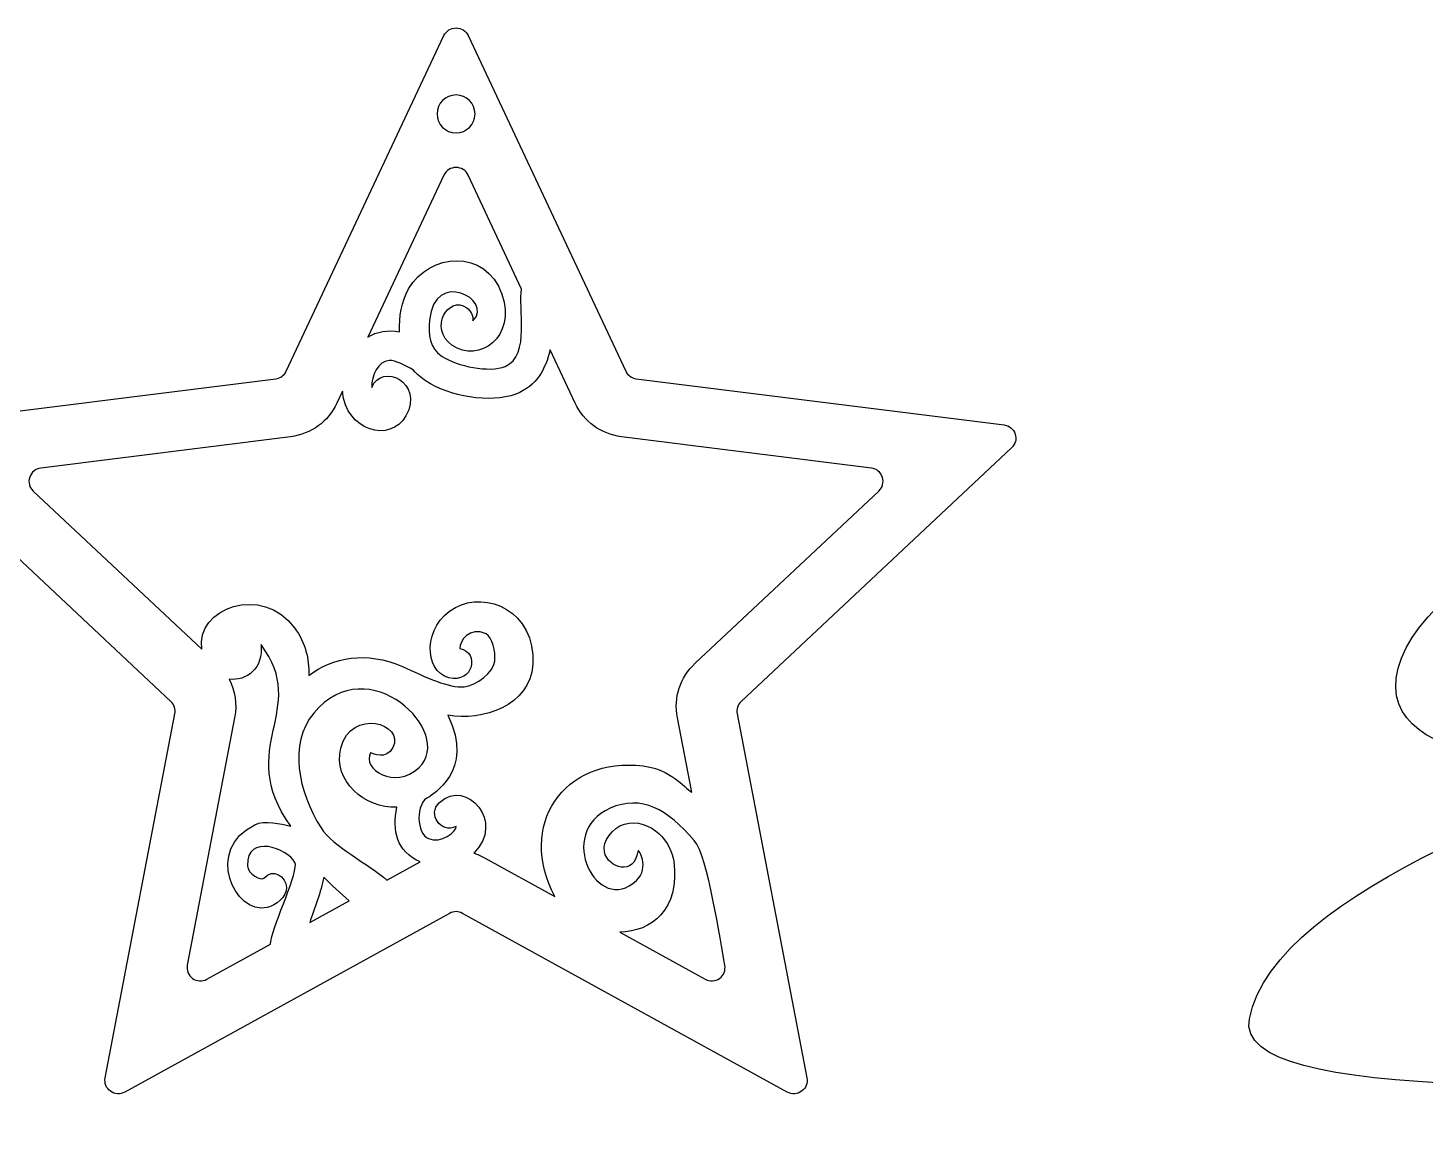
# Model space of a CAD drawing. Header units: centimetres. Extents: x 1 to 127, y -92 to 6.
# Drawn here: x 62.41 to 75.52, y -34.45 to -24.12 of the extents above; entities that cross this region are included whole.
import ezdxf

# ---------------------------------------------------------------- set-up
doc = ezdxf.new("R2010")
doc.units = ezdxf.units.CM
doc.header["$MEASUREMENT"] = 0
doc.layers.add('layer 1', color=7, linetype='Continuous')

msp = doc.modelspace()

# ---------------------------------------------------------------- linework, layer by layer
at = {"layer": 'layer 1', "color": 250}
for points, knots in [([(63.78951, -30.55351), (63.78951, -30.55351), (63.13568, -33.96954), (63.13568, -33.96954), (63.13568, -33.96954), (63.12634, -34.01834), (63.14486, -34.06522), (63.18508, -34.09443), (63.18508, -34.09443), (63.22528, -34.12366), (63.27559, -34.12679), (63.31914, -34.10283), (63.31914, -34.10283), (63.31914, -34.10283), (66.36593, -32.42542), (66.36593, -32.42542), (66.36593, -32.42542), (66.40468, -32.40409), (66.44806, -32.40409), (66.48679, -32.42542), (66.48679, -32.42542), (66.48679, -32.42542), (69.5336, -34.10283), (69.5336, -34.10283), (69.5336, -34.10283), (69.57714, -34.12679), (69.62744, -34.12366), (69.66764, -34.09443), (69.66764, -34.09443), (69.70786, -34.06522), (69.72638, -34.01834), (69.71704, -33.96954), (69.71704, -33.96954), (69.71704, -33.96954), (69.06321, -30.55351), (69.06321, -30.55351), (69.06321, -30.55351), (69.05491, -30.51009), (69.06831, -30.46883), (69.10056, -30.43858), (69.10056, -30.43858), (69.10056, -30.43858), (71.6374, -28.05926), (71.6374, -28.05926), (71.6374, -28.05926), (71.67366, -28.02526), (71.68622, -27.97646), (71.67086, -27.92918), (71.67086, -27.92918), (71.65549, -27.88191), (71.61666, -27.8498), (71.56733, -27.84361), (71.56733, -27.84361), (71.56733, -27.84361), (68.11644, -27.4098), (68.11644, -27.4098), (68.11644, -27.4098), (68.07257, -27.40429), (68.03748, -27.37879), (68.01869, -27.33877), (68.01869, -27.33877), (68.01869, -27.33877), (66.53975, -24.19083), (66.53975, -24.19083), (66.53975, -24.19083), (66.51861, -24.14584), (66.47606, -24.11882), (66.42637, -24.11882), (66.42637, -24.11882), (66.37666, -24.11882), (66.33411, -24.14584), (66.31297, -24.19083), (66.31297, -24.19083), (66.31297, -24.19083), (64.83404, -27.33877), (64.83404, -27.33877), (64.83404, -27.33877), (64.81524, -27.37879), (64.78015, -27.40429), (64.73629, -27.4098), (64.73629, -27.4098), (64.73629, -27.4098), (61.2854, -27.84361), (61.2854, -27.84361), (61.2854, -27.84361), (61.23608, -27.8498), (61.19723, -27.88191), (61.18187, -27.92918), (61.18187, -27.92918), (61.1665, -27.97646), (61.17906, -28.02526), (61.21532, -28.05926), (61.21532, -28.05926), (61.21532, -28.05926), (63.75217, -30.43858), (63.75217, -30.43858), (63.75217, -30.43858), (63.78441, -30.46883), (63.79781, -30.51009), (63.78951, -30.55351)], [0, 0, 0, 0, 0.03846154, 0.03846154, 0.03846154, 0.03846154, 0.07692308, 0.07692308, 0.07692308, 0.07692308, 0.11538462, 0.11538462, 0.11538462, 0.11538462, 0.15384615, 0.15384615, 0.15384615, 0.15384615, 0.19230769, 0.19230769, 0.19230769, 0.19230769, 0.23076923, 0.23076923, 0.23076923, 0.23076923, 0.26923077, 0.26923077, 0.26923077, 0.26923077, 0.30769231, 0.30769231, 0.30769231, 0.30769231, 0.34615385, 0.34615385, 0.34615385, 0.34615385, 0.38461538, 0.38461538, 0.38461538, 0.38461538, 0.42307692, 0.42307692, 0.42307692, 0.42307692, 0.46153846, 0.46153846, 0.46153846, 0.46153846, 0.5, 0.5, 0.5, 0.5, 0.53846154, 0.53846154, 0.53846154, 0.53846154, 0.57692308, 0.57692308, 0.57692308, 0.57692308, 0.61538462, 0.61538462, 0.61538462, 0.61538462, 0.65384615, 0.65384615, 0.65384615, 0.65384615, 0.69230769, 0.69230769, 0.69230769, 0.69230769, 0.73076923, 0.73076923, 0.73076923, 0.73076923, 0.76923077, 0.76923077, 0.76923077, 0.76923077, 0.80769231, 0.80769231, 0.80769231, 0.80769231, 0.84615385, 0.84615385, 0.84615385, 0.84615385, 0.88461538, 0.88461538, 0.88461538, 0.88461538, 0.92307692, 0.92307692, 0.92307692, 0.92307692, 1, 1, 1, 1]), ([(77.83548, -30.91455), (77.05975, -31.23778), (74.09381, -32.18738), (73.86766, -33.41553), (73.86766, -33.41553), (73.71857, -34.22533), (77.20682, -34.03605), (80.61432, -34.03728), (80.61432, -34.03728), (83.9233, -34.03849), (87.17831, -34.44922), (86.98791, -33.41553), (86.98791, -33.41553), (86.79751, -32.38186), (83.93539, -31.23778), (83.15966, -30.91455), (83.15966, -30.91455), (83.8546, -31.07618), (85.99151, -31.14395), (85.73295, -30.1258), (85.73295, -30.1258), (85.47438, -29.10764), (82.55795, -27.9397), (82.07312, -27.9074), (82.07312, -27.9074), (82.7034, -27.92356), (84.4787, -27.92131), (83.97772, -26.74157), (83.97772, -26.74157), (83.47674, -25.56182), (81.84085, -24.71176), (80.45753, -24.11882), (80.45753, -24.11882), (79.07423, -24.71176), (77.31148, -25.56182), (76.8105, -26.74157), (76.8105, -26.74157), (76.30952, -27.92131), (78.08483, -27.92356), (78.7151, -27.9074), (78.7151, -27.9074), (78.23026, -27.9397), (75.52076, -29.10764), (75.26219, -30.1258), (75.26219, -30.1258), (75.00362, -31.14395), (77.14054, -31.07618), (77.83548, -30.91455)], [0, 0, 0, 0, 0.07692308, 0.07692308, 0.07692308, 0.07692308, 0.15384615, 0.15384615, 0.15384615, 0.15384615, 0.23076923, 0.23076923, 0.23076923, 0.23076923, 0.30769231, 0.30769231, 0.30769231, 0.30769231, 0.38461538, 0.38461538, 0.38461538, 0.38461538, 0.46153846, 0.46153846, 0.46153846, 0.46153846, 0.53846154, 0.53846154, 0.53846154, 0.53846154, 0.61538462, 0.61538462, 0.61538462, 0.61538462, 0.69230769, 0.69230769, 0.69230769, 0.69230769, 0.76923077, 0.76923077, 0.76923077, 0.76923077, 0.84615385, 0.84615385, 0.84615385, 0.84615385, 1, 1, 1, 1]), ([(66.42637, -25.10353), (66.32806, -25.10353), (66.24836, -25.02385), (66.24836, -24.92554), (66.24836, -24.92554), (66.24836, -24.82723), (66.32806, -24.74755), (66.42637, -24.74755), (66.42637, -24.74755), (66.52467, -24.74755), (66.60436, -24.82723), (66.60436, -24.92554), (66.60436, -24.92554), (66.60436, -25.02385), (66.52467, -25.10353), (66.42637, -25.10353)], [0, 0, 0, 0, 0.2, 0.2, 0.2, 0.2, 0.4, 0.4, 0.4, 0.4, 0.6, 0.6, 0.6, 0.6, 1, 1, 1, 1]), ([(65.89721, -26.97104), (65.78668, -26.94742), (65.68439, -26.96818), (65.5993, -27.01923), (65.5993, -27.01923), (65.5993, -27.01923), (66.31297, -25.50017), (66.31297, -25.50017), (66.31297, -25.50017), (66.33411, -25.45518), (66.37666, -25.42816), (66.42637, -25.42816), (66.42637, -25.42816), (66.47606, -25.42816), (66.51863, -25.45518), (66.53975, -25.50017), (66.53975, -25.50017), (66.53975, -25.50017), (67.04191, -26.56905), (67.04191, -26.56905), (67.04191, -26.56905), (67.00415, -26.73231), (67.12903, -27.19481), (66.88843, -27.29377), (66.88843, -27.29377), (66.73583, -27.35653), (66.43523, -27.29213), (66.29784, -27.20158), (66.29784, -27.20158), (66.17375, -27.1198), (66.16693, -26.99813), (66.17827, -26.86026), (66.17827, -26.86026), (66.21855, -26.37137), (66.78755, -26.67082), (66.58497, -26.86526), (66.58497, -26.86526), (66.5875, -26.81902), (66.56685, -26.77253), (66.52617, -26.74391), (66.52617, -26.74391), (66.35293, -26.62203), (66.16838, -26.94102), (66.38798, -27.09544), (66.38798, -27.09544), (66.63843, -27.27159), (66.99646, -27.01715), (66.85606, -26.61724), (66.85606, -26.61724), (66.70403, -26.18425), (66.17634, -26.23045), (65.98102, -26.56744), (65.98102, -26.56744), (65.91325, -26.68436), (65.89188, -26.82927), (65.89721, -26.97104)], [0, 0, 0, 0, 0.06666667, 0.06666667, 0.06666667, 0.06666667, 0.13333333, 0.13333333, 0.13333333, 0.13333333, 0.2, 0.2, 0.2, 0.2, 0.26666667, 0.26666667, 0.26666667, 0.26666667, 0.33333333, 0.33333333, 0.33333333, 0.33333333, 0.4, 0.4, 0.4, 0.4, 0.46666667, 0.46666667, 0.46666667, 0.46666667, 0.53333333, 0.53333333, 0.53333333, 0.53333333, 0.6, 0.6, 0.6, 0.6, 0.66666667, 0.66666667, 0.66666667, 0.66666667, 0.73333333, 0.73333333, 0.73333333, 0.73333333, 0.8, 0.8, 0.8, 0.8, 0.86666667, 0.86666667, 0.86666667, 0.86666667, 1, 1, 1, 1]), ([(65.04469, -30.193), (65.04837, -30.03995), (65.01649, -29.89111), (64.91243, -29.74737), (64.91243, -29.74737), (64.61224, -29.33268), (63.9768, -29.56188), (64.04342, -29.94845), (64.04342, -29.94845), (64.04342, -29.94845), (62.46058, -28.46387), (62.46058, -28.46387), (62.46058, -28.46387), (62.42432, -28.42987), (62.41178, -28.38107), (62.42713, -28.3338), (62.42713, -28.3338), (62.44248, -28.28652), (62.48133, -28.2544), (62.53064, -28.24821), (62.53064, -28.24821), (62.53064, -28.24821), (64.87416, -27.95362), (64.87416, -27.95362), (64.87416, -27.95362), (65.06912, -27.9291), (65.22508, -27.81578), (65.30864, -27.63795), (65.30864, -27.63795), (65.30864, -27.63795), (65.36094, -27.52665), (65.36094, -27.52665), (65.36094, -27.52665), (65.3949, -27.90304), (65.81096, -28.01596), (65.95649, -27.75891), (65.95649, -27.75891), (66.13539, -27.44301), (65.7225, -27.25257), (65.6364, -27.49257), (65.6364, -27.49257), (65.63016, -27.37764), (65.697, -27.24467), (65.80002, -27.23911), (65.80002, -27.23911), (65.85897, -27.23592), (65.94177, -27.28093), (66.02643, -27.32974), (66.02643, -27.32974), (66.0585, -27.36696), (66.09776, -27.40167), (66.14559, -27.43319), (66.14559, -27.43319), (66.35712, -27.57263), (66.74689, -27.64578), (66.9874, -27.55367), (66.9874, -27.55367), (67.18665, -27.47735), (67.26339, -27.31854), (67.30987, -27.13939), (67.30987, -27.13939), (67.30987, -27.13939), (67.54409, -27.63795), (67.54409, -27.63795), (67.54409, -27.63795), (67.62765, -27.81578), (67.78361, -27.9291), (67.97857, -27.95362), (67.97857, -27.95362), (67.97857, -27.95362), (70.32208, -28.24821), (70.32208, -28.24821), (70.32208, -28.24821), (70.3714, -28.2544), (70.41025, -28.28652), (70.4256, -28.3338), (70.4256, -28.3338), (70.44094, -28.38107), (70.4284, -28.42987), (70.39214, -28.46387), (70.39214, -28.46387), (70.39214, -28.46387), (68.66938, -30.07967), (68.66938, -30.07967), (68.66938, -30.07967), (68.52605, -30.21409), (68.46648, -30.39743), (68.50342, -30.59043), (68.50342, -30.59043), (68.50342, -30.59043), (68.63705, -31.28865), (68.63705, -31.28865), (68.63705, -31.28865), (68.56272, -31.2403), (68.44158, -31.07579), (68.18328, -31.04306), (68.18328, -31.04306), (67.43364, -30.94808), (66.99522, -31.60779), (67.35466, -32.26764), (67.35466, -32.26764), (67.35466, -32.26764), (66.69489, -31.90441), (66.69489, -31.90441), (66.69489, -31.90441), (66.66171, -31.88616), (66.62777, -31.87143), (66.59336, -31.86021), (66.59336, -31.86021), (66.88955, -31.57719), (66.52675, -31.15113), (66.27135, -31.38479), (66.27135, -31.38479), (66.15368, -31.49243), (66.28383, -31.68146), (66.42611, -31.6113), (66.42611, -31.6113), (66.43878, -31.65406), (66.28168, -31.77898), (66.16734, -31.72181), (66.16734, -31.72181), (66.05812, -31.68877), (66.037, -31.38241), (66.17668, -31.33113), (66.17668, -31.33113), (66.18457, -31.32029), (66.61075, -31.09556), (66.34887, -30.566), (66.34887, -30.566), (66.67074, -30.62656), (67.12186, -30.47974), (67.14542, -30.09215), (67.14542, -30.09215), (67.17653, -29.58051), (66.70391, -29.4009), (66.42148, -29.55543), (66.42148, -29.55543), (66.10448, -29.7289), (66.12744, -30.15539), (66.35762, -30.21447), (66.35762, -30.21447), (66.58873, -30.27379), (66.6516, -29.97591), (66.46088, -29.94025), (66.46088, -29.94025), (66.45837, -29.87649), (66.5529, -29.72505), (66.70895, -29.8044), (66.70895, -29.8044), (66.76481, -29.83281), (66.79985, -29.97254), (66.78942, -30.05845), (66.78942, -30.05845), (66.77656, -30.1642), (66.61994, -30.29024), (66.50145, -30.30016), (66.50145, -30.30016), (66.36349, -30.31168), (66.14688, -30.21479), (65.92385, -30.10906), (65.92385, -30.10906), (65.5829, -29.96378), (65.2719, -30.02169), (65.04469, -30.193)], [0, 0, 0, 0, 0.02380952, 0.02380952, 0.02380952, 0.02380952, 0.04761905, 0.04761905, 0.04761905, 0.04761905, 0.07142857, 0.07142857, 0.07142857, 0.07142857, 0.0952381, 0.0952381, 0.0952381, 0.0952381, 0.11904762, 0.11904762, 0.11904762, 0.11904762, 0.14285714, 0.14285714, 0.14285714, 0.14285714, 0.16666667, 0.16666667, 0.16666667, 0.16666667, 0.19047619, 0.19047619, 0.19047619, 0.19047619, 0.21428571, 0.21428571, 0.21428571, 0.21428571, 0.23809524, 0.23809524, 0.23809524, 0.23809524, 0.26190476, 0.26190476, 0.26190476, 0.26190476, 0.28571429, 0.28571429, 0.28571429, 0.28571429, 0.30952381, 0.30952381, 0.30952381, 0.30952381, 0.33333333, 0.33333333, 0.33333333, 0.33333333, 0.35714286, 0.35714286, 0.35714286, 0.35714286, 0.38095238, 0.38095238, 0.38095238, 0.38095238, 0.4047619, 0.4047619, 0.4047619, 0.4047619, 0.42857143, 0.42857143, 0.42857143, 0.42857143, 0.45238095, 0.45238095, 0.45238095, 0.45238095, 0.47619048, 0.47619048, 0.47619048, 0.47619048, 0.5, 0.5, 0.5, 0.5, 0.52380952, 0.52380952, 0.52380952, 0.52380952, 0.54761905, 0.54761905, 0.54761905, 0.54761905, 0.57142857, 0.57142857, 0.57142857, 0.57142857, 0.5952381, 0.5952381, 0.5952381, 0.5952381, 0.61904762, 0.61904762, 0.61904762, 0.61904762, 0.64285714, 0.64285714, 0.64285714, 0.64285714, 0.66666667, 0.66666667, 0.66666667, 0.66666667, 0.69047619, 0.69047619, 0.69047619, 0.69047619, 0.71428571, 0.71428571, 0.71428571, 0.71428571, 0.73809524, 0.73809524, 0.73809524, 0.73809524, 0.76190476, 0.76190476, 0.76190476, 0.76190476, 0.78571429, 0.78571429, 0.78571429, 0.78571429, 0.80952381, 0.80952381, 0.80952381, 0.80952381, 0.83333333, 0.83333333, 0.83333333, 0.83333333, 0.85714286, 0.85714286, 0.85714286, 0.85714286, 0.88095238, 0.88095238, 0.88095238, 0.88095238, 0.9047619, 0.9047619, 0.9047619, 0.9047619, 0.92857143, 0.92857143, 0.92857143, 0.92857143, 0.95238095, 0.95238095, 0.95238095, 0.95238095, 1, 1, 1, 1]), ([(63.90529, -32.91026), (63.90529, -32.91026), (64.3493, -30.59043), (64.3493, -30.59043), (64.3493, -30.59043), (64.37406, -30.4611), (64.35548, -30.33612), (64.2974, -30.22728), (64.2974, -30.22728), (64.45762, -30.25123), (64.62444, -30.12492), (64.59713, -29.90419), (64.59713, -29.90419), (65.06182, -30.51978), (64.34604, -30.86409), (64.87574, -31.60728), (64.87574, -31.60728), (64.77938, -31.58552), (64.63423, -31.54875), (64.53986, -31.5942), (64.53986, -31.5942), (64.06636, -31.82222), (64.34554, -32.43945), (64.6554, -32.3719), (64.6554, -32.3719), (64.73529, -32.35448), (64.83763, -32.26703), (64.8359, -32.18408), (64.8359, -32.18408), (64.83374, -32.08115), (64.70975, -31.99538), (64.62277, -32.09569), (64.62277, -32.09569), (64.60161, -32.12008), (64.47346, -32.0626), (64.47061, -31.97836), (64.47061, -31.97836), (64.46028, -31.67289), (64.84643, -31.81697), (64.91547, -31.94757), (64.91547, -31.94757), (64.9543, -32.02104), (64.72067, -32.51023), (64.68798, -32.69144), (64.68798, -32.69144), (64.68648, -32.69976), (64.68577, -32.70757), (64.68578, -32.71486), (64.68578, -32.71486), (64.68578, -32.71486), (64.08874, -33.04357), (64.08874, -33.04357), (64.08874, -33.04357), (64.04521, -33.06753), (63.9949, -33.06438), (63.95468, -33.03517), (63.95468, -33.03517), (63.91448, -33.00595), (63.89595, -32.95908), (63.90529, -32.91026)], [0, 0, 0, 0, 0.0625, 0.0625, 0.0625, 0.0625, 0.125, 0.125, 0.125, 0.125, 0.1875, 0.1875, 0.1875, 0.1875, 0.25, 0.25, 0.25, 0.25, 0.3125, 0.3125, 0.3125, 0.3125, 0.375, 0.375, 0.375, 0.375, 0.4375, 0.4375, 0.4375, 0.4375, 0.5, 0.5, 0.5, 0.5, 0.5625, 0.5625, 0.5625, 0.5625, 0.625, 0.625, 0.625, 0.625, 0.6875, 0.6875, 0.6875, 0.6875, 0.75, 0.75, 0.75, 0.75, 0.8125, 0.8125, 0.8125, 0.8125, 0.875, 0.875, 0.875, 0.875, 1, 1, 1, 1]), ([(66.08892, -31.94235), (66.08892, -31.94235), (65.77805, -32.1135), (65.77805, -32.1135), (65.77805, -32.1135), (65.61632, -31.96719), (65.27261, -31.80182), (65.16012, -31.62419), (65.16012, -31.62419), (64.94626, -31.28652), (64.85178, -30.83609), (65.0911, -30.54767), (65.0911, -30.54767), (65.60303, -29.93077), (66.42191, -30.73079), (66.07968, -31.05674), (66.07968, -31.05674), (65.85191, -31.27364), (65.54083, -31.06811), (65.62435, -30.91932), (65.62435, -30.91932), (65.645, -30.92456), (65.77074, -30.99376), (65.83461, -30.86876), (65.83461, -30.86876), (65.94842, -30.646), (65.44218, -30.49263), (65.34659, -30.87423), (65.34659, -30.87423), (65.26847, -31.1861), (65.57166, -31.44126), (65.87034, -31.42928), (65.87034, -31.42928), (65.82974, -31.65482), (65.86587, -31.83967), (66.08892, -31.94235)], [0, 0, 0, 0, 0.1, 0.1, 0.1, 0.1, 0.2, 0.2, 0.2, 0.2, 0.3, 0.3, 0.3, 0.3, 0.4, 0.4, 0.4, 0.4, 0.5, 0.5, 0.5, 0.5, 0.6, 0.6, 0.6, 0.6, 0.7, 0.7, 0.7, 0.7, 0.8, 0.8, 0.8, 0.8, 1, 1, 1, 1]), ([(68.12053, -32.11673), (67.75416, -32.45963), (67.35119, -31.6685), (67.87162, -31.43937), (67.87162, -31.43937), (68.16783, -31.30895), (68.40865, -31.44927), (68.66103, -31.74158), (68.66103, -31.74158), (68.79004, -31.89099), (68.90438, -32.68527), (68.94744, -32.91026), (68.94744, -32.91026), (68.95678, -32.95908), (68.93823, -33.00595), (68.89804, -33.03517), (68.89804, -33.03517), (68.85782, -33.06438), (68.80752, -33.06753), (68.76398, -33.04357), (68.76398, -33.04357), (68.76398, -33.04357), (67.96175, -32.60188), (67.96175, -32.60188), (67.96175, -32.60188), (68.25812, -32.59669), (68.52758, -32.39396), (68.46926, -31.93631), (68.46926, -31.93631), (68.45977, -31.86171), (68.40864, -31.75), (68.32902, -31.67537), (68.32902, -31.67537), (68.25373, -31.60478), (68.11936, -31.55151), (68.00532, -31.58759), (68.00532, -31.58759), (67.89141, -31.62363), (67.79772, -31.74901), (67.81798, -31.84661), (67.81798, -31.84661), (67.85111, -32.00602), (68.10291, -32.07687), (68.13177, -31.84406), (68.13177, -31.84406), (68.13659, -31.80511), (68.24685, -31.9985), (68.12053, -32.11673)], [0, 0, 0, 0, 0.07692308, 0.07692308, 0.07692308, 0.07692308, 0.15384615, 0.15384615, 0.15384615, 0.15384615, 0.23076923, 0.23076923, 0.23076923, 0.23076923, 0.30769231, 0.30769231, 0.30769231, 0.30769231, 0.38461538, 0.38461538, 0.38461538, 0.38461538, 0.46153846, 0.46153846, 0.46153846, 0.46153846, 0.53846154, 0.53846154, 0.53846154, 0.53846154, 0.61538462, 0.61538462, 0.61538462, 0.61538462, 0.69230769, 0.69230769, 0.69230769, 0.69230769, 0.76923077, 0.76923077, 0.76923077, 0.76923077, 0.84615385, 0.84615385, 0.84615385, 0.84615385, 1, 1, 1, 1]), ([(65.05408, -32.51209), (65.09587, -32.37894), (65.16142, -32.2212), (65.1861, -32.08617), (65.1861, -32.08617), (65.25974, -32.15999), (65.34102, -32.23439), (65.42324, -32.30885), (65.42324, -32.30885), (65.42324, -32.30885), (65.05408, -32.51209), (65.05408, -32.51209)], [0, 0, 0, 0, 0.25, 0.25, 0.25, 0.25, 0.5, 0.5, 0.5, 0.5, 1, 1, 1, 1])]:
    msp.add_open_spline(points, degree=3, knots=knots, dxfattribs=at)

doc.saveas('drawing.dxf')
